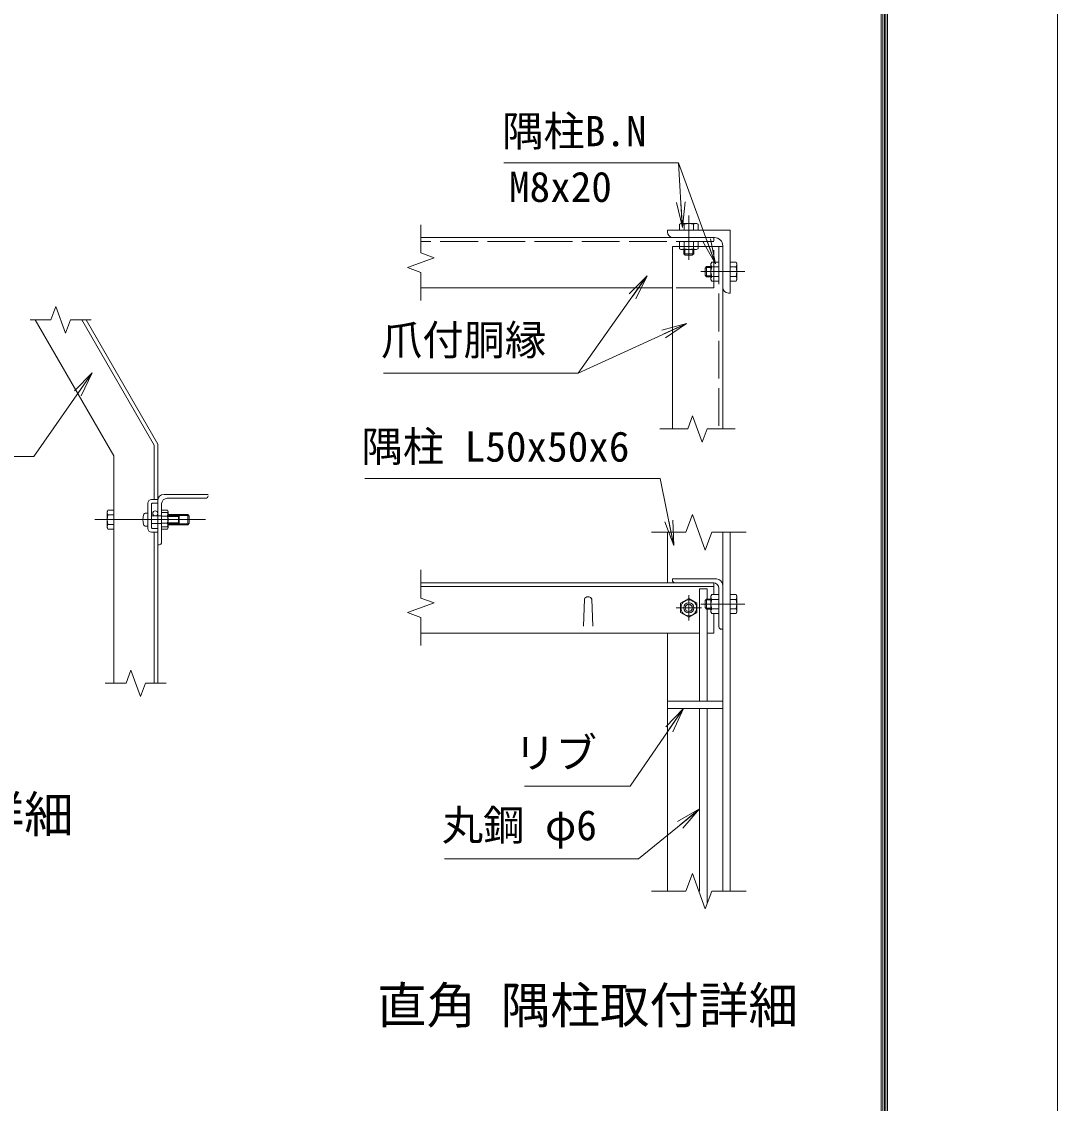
# Model space of a CAD drawing. Units: millimetres, scale not verified. Extents: x -4200 to 4200, y -2970 to 2970.
# Drawn here: x 2554 to 4200, y -467 to 1251 of the extents above; entities that cross this region are included whole.
import ezdxf
from ezdxf.enums import TextEntityAlignment as Align

# ---------------------------------------------------------------- set-up
doc = ezdxf.new("R2010")
doc.units = ezdxf.units.MM
doc.header["$LTSCALE"] = 10
doc.linetypes.add('DASHED', pattern=[7.5, 6, -1.5])
doc.linetypes.add('USER1', pattern=[50.8, 31.75, -6.35, 6.35, -6.35])
for name, color, linetype, lineweight in [('0-0_D-STR1', 1, 'Continuous', 18), ('0-1_D-BMK', 2, 'USER1', 13), ('0-2_D-STR-DIM', 7, 'Continuous', 13), ('0-3_D-STR3', 3, 'Continuous', 13), ('0-7_D-STR-TXT', 7, 'Continuous', 13), ('0-8_0', 7, 'Continuous', 18), ('0-C_D-TTL', 7, 'Continuous', 18)]:
    doc.layers.add(name, color=color, linetype=linetype, lineweight=lineweight)
doc.layers.add('0-A_D-TTL-TXT', color=7, linetype='Continuous')
doc.styles.add('ＭＳ ゴシック', font='')
doc.styles.get('ＭＳ ゴシック').set_extended_font_data('MS Gothic')

# ---------------------------------------------------------------- blocks, each defined once
blk = doc.blocks.new('_Open')
at = {"layer": '0-8_0'}
blk.add_line((-10, 1.667), (0, 0), dxfattribs=at)
blk.add_lwpolyline([(-10, -1.667), (0, 0), (-10, 0)], dxfattribs=at)

msp = doc.modelspace()

# ---------------------------------------------------------------- linework, layer by layer
at = {"layer": '0-0_D-STR1'}
for p, q in [((3580.2, 920.23), (3680.2, 920.23)), ((3580.2, 917.23), (3580.2, 920.23)), ((3680.2, 920.23), (3680.2, 820.23)), ((3654.2, 908.23), (3188.2, 908.23)), ((3588.2, 894.23), (3588.2, 604.23)), ((3655.2, 908.23), (3589.2, 908.23)), ((3668.2, 829.23), (3668.2, 895.23)), ((3588.2, 828.23), (3188.2, 828.23)), ((3680.2, 820.23), (3677.2, 820.23)), ((2700.32, 561.43), (2575.51, 777.61)), ((2649.41, 777.61), (2764.32, 578.58)), ((2656.34, 777.61), (2770.32, 580.18)), ((2764.32, 492.18), (2764.32, 578.58)), ((2770.32, 200.18), (2770.32, 580.18)), ((2700.32, 200.18), (2700.32, 561.43)), ((2850.32, 500.18), (2780.32, 500.18)), ((2770.32, 490.18), (2770.32, 420.18)), ((2776.32, 485.18), (2776.32, 424.18)), ((2846.32, 494.18), (2785.32, 494.18)), ((2764.32, 200.18), (2764.32, 440.18)), ((3580.2, 360.06), (3580.2, 440.06)), ((3668.2, 440.06), (3668.2, -129.94)), ((3680.2, 440.06), (3680.2, -129.94)), ((2772.32, 420.18), (2770.32, 420.18)), ((3658.2, 366.06), (3588.2, 366.06)), ((3588.2, 364.06), (3588.2, 366.06)), ((3654.2, 360.06), (3188.2, 360.06)), ((3654.2, 354.06), (3188.2, 354.06)), ((3653.2, 360.06), (3592.2, 360.06)), ((3654.2, 341.07), (3654.2, 360.06)), ((3662.2, 290.06), (3662.2, 351.06)), ((3668.2, 286.06), (3668.2, 356.06)), ((3448.2, 333.8), (3446.7, 290.8)), ((3460.2, 333.8), (3461.7, 290.8)), ((3654.2, 280.06), (3654.2, 311.04)), ((3631.47, 280.06), (3188.2, 280.06)), ((3580.2, -129.94), (3580.2, 280.06)), ((3654.2, 280.06), (3643.47, 280.06)), ((3666.2, 286.06), (3668.2, 286.06)), ((3580.2, 172.06), (3668.2, 172.06)), ((3580.2, 160.06), (3668.2, 160.06))]:
    msp.add_line(p, q, dxfattribs=at)
at = {"layer": '0-0_D-STR1', "linetype": 'DASHED'}
for p, q in [((3654.2, 902.23), (3188.2, 902.23)), ((3654.2, 828.23), (3654.2, 908.23)), ((3662.2, 894.23), (3662.2, 604.23)), ((3654.2, 828.23), (3588.2, 828.23))]:
    msp.add_line(p, q, dxfattribs=at)
at = {"layer": '0-0_D-STR1'}
msp.add_lwpolyline([(3588.2, 894.23), (3668.2, 894.23), (3668.2, 604.23)], dxfattribs=at)
for centre, radius, start, end in [((3589.2, 917.23), 9, 180, 270), ((3655.2, 895.23), 13, 360, 90), ((3677.2, 829.23), 9, 180, 270), ((2780.32, 490.18), 10, 90, 180), ((2785.32, 485.18), 9, 90, 180), ((2846.32, 498.18), 4, 270, 0), ((2772.32, 424.18), 4, 270, 0), ((3592.2, 364.06), 4, 180, 270), ((3658.2, 356.06), 10, 0, 90), ((3653.2, 351.06), 9, 0, 90), ((3454.2, 331.3), 6.5, 22.61986, 157.38014), ((3666.2, 290.06), 4, 180, 270)]:
    msp.add_arc(centre, radius, start, end, dxfattribs=at)
at = {"layer": '0-1_D-BMK'}
for p, q in [((3614.2, 873.23), (3614.2, 943.23)), ((3633.2, 854.23), (3703.2, 854.23)), ((2846.31, 460.18), (2670.32, 460.18)), ((3614.2, 300.06), (3614.2, 340.06)), ((3634.2, 320.06), (3594.2, 320.06)), ((3633.2, 326.06), (3703.2, 326.06)), ((3692.2, 326.06), (3656.2, 326.06))]:
    msp.add_line(p, q, dxfattribs=at)
at = {"layer": '0-2_D-STR-DIM'}
for p, q in [((3188.2, 928.49), (3188.2, 883.88)), ((3188.2, 853.09), (3188.2, 808.49)), ((2608.23, 798.75), (2600.53, 777.61)), ((2623.62, 756.46), (2608.23, 798.75)), ((2567.42, 777.61), (2600.53, 777.61)), ((2631.31, 777.61), (2623.62, 756.46)), ((2631.31, 777.61), (2664.42, 777.61)), ((3612.55, 604.23), (3620.25, 625.37)), ((3620.25, 625.37), (3635.64, 583.08)), ((3567.94, 604.23), (3612.55, 604.23)), ((3635.64, 583.08), (3643.33, 604.23)), ((3643.33, 604.23), (3687.94, 604.23)), ((3619.94, 468.25), (3609.68, 440.06)), ((3640.46, 411.87), (3619.94, 468.25)), ((3609.68, 440.06), (3555.2, 440.06)), ((3650.72, 440.06), (3640.46, 411.87)), ((3705.2, 440.06), (3650.72, 440.06)), ((3188.2, 380.32), (3188.2, 335.71)), ((3188.2, 304.93), (3188.2, 260.32)), ((2727.62, 221.33), (2719.93, 200.18)), ((2743.01, 179.04), (2727.62, 221.33)), ((2686.82, 200.18), (2719.93, 200.18)), ((2750.71, 200.18), (2743.01, 179.04)), ((2750.71, 200.18), (2783.82, 200.18)), ((3609.68, -129.94), (3555.2, -129.94)), ((3705.2, -129.94), (3650.72, -129.94))]:
    msp.add_line(p, q, dxfattribs=at)
for points in [[(3188.2, 883.88), (3209.35, 876.18), (3167.06, 860.79), (3188.2, 853.09)], [(3188.2, 335.71), (3209.35, 328.01), (3167.06, 312.62), (3188.2, 304.93)], [(3650.72, -129.94), (3640.46, -158.13), (3619.94, -101.75), (3609.68, -129.94)]]:
    msp.add_lwpolyline(points, dxfattribs=at)
at = {"layer": '0-3_D-STR3'}
for p, q in [((3601.6, 930.83), (3599.19, 929.43)), ((3599.19, 920.23), (3599.19, 929.43)), ((3626.8, 930.83), (3601.6, 930.83)), ((3606.7, 920.23), (3606.7, 929.43)), ((3621.71, 920.23), (3621.71, 929.43)), ((3626.8, 930.83), (3629.21, 929.43)), ((3629.21, 920.23), (3629.21, 929.43)), ((3629.21, 920.23), (3599.19, 920.23)), ((3599.19, 902.23), (3599.19, 890.68)), ((3599.19, 902.23), (3629.21, 902.23)), ((3606.7, 902.23), (3606.7, 890.68)), ((3621.71, 902.23), (3621.71, 890.68)), ((3629.21, 902.23), (3629.21, 890.68)), ((3599.19, 890.68), (3601.7, 889.23)), ((3601.7, 889.23), (3626.7, 889.23)), ((3606.2, 889.23), (3606.2, 882.63)), ((3607.7, 889.23), (3607.7, 881.13)), ((3619.8, 880.23), (3608.6, 880.23)), ((3622.2, 882.63), (3619.8, 880.23)), ((3620.7, 889.23), (3620.7, 881.13)), ((3622.2, 889.23), (3622.2, 882.63)), ((3629.21, 890.68), (3626.7, 889.23)), ((3642.6, 862.23), (3640.2, 859.83)), ((3640.2, 859.83), (3640.2, 848.63)), ((3649.2, 860.73), (3641.1, 860.73)), ((3642.6, 862.23), (3642.6, 846.23)), ((3649.2, 862.23), (3642.6, 862.23)), ((3649.2, 841.73), (3649.2, 866.73)), ((3662.2, 861.73), (3650.65, 861.73)), ((3662.2, 839.21), (3662.2, 869.24)), ((3680.2, 869.24), (3689.41, 869.24)), ((3680.2, 869.24), (3680.2, 839.21)), ((3680.2, 861.73), (3689.41, 861.73)), ((3690.8, 866.83), (3689.41, 869.24)), ((3690.8, 866.83), (3690.8, 841.63)), ((3642.6, 846.23), (3640.2, 848.63)), ((3649.2, 847.73), (3641.1, 847.73)), ((3649.2, 846.23), (3642.6, 846.23)), ((3662.2, 846.72), (3650.65, 846.72)), ((3680.2, 846.72), (3689.41, 846.72)), ((3680.2, 839.21), (3689.41, 839.21)), ((3690.8, 841.63), (3689.41, 839.21)), ((2754.32, 486.18), (2754.32, 446.18)), ((2760.32, 492.18), (2770.32, 492.18)), ((2760.32, 485.18), (2760.32, 447.18)), ((2761.32, 486.18), (2770.32, 486.18)), ((2770.32, 492.18), (2770.32, 486.18)), ((2689.72, 472.78), (2691.11, 475.19)), ((2689.72, 472.78), (2689.72, 447.58)), ((2700.32, 475.19), (2691.11, 475.19)), ((2700.32, 467.69), (2691.11, 467.69)), ((2700.32, 475.19), (2700.32, 445.17)), ((2751.26, 470.68), (2754.32, 470.68)), ((2754.32, 470.68), (2754.32, 449.68)), ((2760.32, 466.18), (2776.32, 466.18)), ((2776.32, 475.19), (2785.53, 475.19)), ((2776.32, 475.19), (2776.32, 445.17)), ((2776.32, 471.68), (2776.32, 448.68)), ((2776.32, 471.68), (2785.12, 471.68)), ((2785.12, 465.93), (2776.32, 465.93)), ((2786.92, 472.78), (2785.53, 475.19)), ((2786.32, 468.85), (2786.32, 451.29)), ((2786.32, 466.18), (2803.12, 466.18)), ((2786.32, 464.98), (2804.32, 464.98)), ((2786.92, 472.78), (2786.92, 466.18)), ((2786.92, 468.18), (2817.92, 468.18)), ((2786.92, 466.68), (2819.42, 466.68)), ((2803.12, 466.18), (2803.12, 454.18)), ((2804.32, 464.98), (2803.12, 466.18)), ((2804.32, 464.98), (2804.32, 455.38)), ((2817.92, 468.18), (2820.32, 465.78)), ((2817.92, 468.18), (2817.92, 452.18)), ((2820.32, 465.78), (2820.32, 454.58)), ((2689.72, 447.58), (2691.11, 445.17)), ((2700.32, 452.68), (2691.11, 452.68)), ((2751.26, 449.68), (2754.32, 449.68)), ((2760.32, 454.18), (2776.32, 454.18)), ((2785.12, 454.43), (2776.32, 454.43)), ((2776.32, 448.68), (2785.12, 448.68)), ((2786.92, 447.58), (2785.53, 445.17)), ((2786.32, 455.38), (2804.32, 455.38)), ((2786.32, 454.18), (2803.12, 454.18)), ((2786.92, 454.18), (2786.92, 447.58)), ((2786.92, 453.68), (2819.42, 453.68)), ((2786.92, 452.18), (2817.92, 452.18)), ((2804.32, 455.38), (2803.12, 454.18)), ((2817.92, 452.18), (2820.32, 454.58)), ((2700.32, 445.17), (2691.11, 445.17)), ((2760.32, 440.18), (2770.32, 440.18)), ((2761.32, 446.18), (2770.32, 446.18)), ((2770.32, 446.18), (2770.32, 440.18)), ((2776.32, 445.17), (2785.53, 445.17)), ((3631.47, 350.06), (3631.47, 172.06)), ((3643.47, 350.06), (3631.47, 350.06)), ((3643.47, 350.06), (3643.47, 334.06)), ((3642.6, 334.06), (3640.2, 331.66)), ((3640.2, 331.66), (3640.2, 320.46)), ((3649.2, 332.56), (3641.1, 332.56)), ((3649.2, 334.06), (3642.6, 334.06)), ((3650.65, 341.07), (3649.2, 338.56)), ((3649.2, 313.56), (3649.2, 338.56)), ((3662.2, 341.07), (3650.65, 341.07)), ((3662.2, 333.56), (3650.65, 333.56)), ((3662.2, 311.04), (3662.2, 341.07)), ((3680.2, 341.07), (3680.2, 311.04)), ((3680.2, 341.07), (3689.41, 341.07)), ((3680.2, 333.56), (3689.41, 333.56)), ((3690.8, 338.66), (3689.41, 341.07)), ((3690.8, 338.66), (3690.8, 313.46)), ((3649.2, 319.56), (3641.1, 319.56)), ((3649.2, 318.06), (3642.6, 318.06)), ((3643.47, 318.06), (3643.47, 172.06)), ((3650.65, 311.04), (3649.2, 313.56)), ((3662.2, 318.55), (3650.65, 318.55)), ((3662.2, 311.04), (3650.65, 311.04)), ((3680.2, 318.55), (3689.41, 318.55)), ((3680.2, 311.04), (3689.41, 311.04)), ((3690.8, 313.46), (3689.41, 311.04)), ((3631.47, 160.06), (3631.47, -129.94)), ((3643.47, 160.06), (3643.47, -149.88))]:
    msp.add_line(p, q, dxfattribs=at)
for points in [[(3622.2, 882.63), (3606.2, 882.63), (3608.6, 880.23)], [(3662.2, 869.24), (3650.65, 869.24), (3649.2, 866.73)], [(3662.2, 839.21), (3650.65, 839.21), (3649.2, 841.73)], [(3642.6, 334.06), (3642.6, 318.06), (3640.2, 320.46)]]:
    msp.add_lwpolyline(points, dxfattribs=at)
msp.add_lwpolyline([(3627.2, 327.56), (3614.2, 335.07), (3601.2, 327.56), (3601.2, 312.55), (3614.2, 305.04), (3627.2, 312.55)], close=True, dxfattribs=at)
for centre, radius in [((2766.32, 470.18), 4), ((3614.2, 320.06), 12.5), ((3614.2, 320.06), 8), ((3614.2, 320.06), 5.6)]:
    msp.add_circle(centre, radius, dxfattribs=at)
for centre, radius, start, end in [((3602.94, 923.95), 6.64, 55.61585, 124.38415), ((3614.2, 905.76), 24.84, 72.4121, 107.5879), ((3625.46, 923.95), 6.64, 55.61585, 124.38415), ((3602.94, 896.16), 6.64, 235.61585, 304.38416), ((3614.2, 914.35), 24.84, 252.4121, 287.5879), ((3625.46, 896.16), 6.64, 235.61586, 304.38414), ((3656.14, 865.48), 6.64, 145.61586, 214.38414), ((3674.33, 854.23), 24.84, 162.4121, 197.5879), ((3683.93, 865.48), 6.64, 325.61585, 34.38415), ((3665.73, 854.23), 24.84, 342.4121, 17.5879), ((3656.14, 842.97), 6.64, 145.61584, 214.38415), ((3683.93, 842.97), 6.64, 325.61585, 34.38415), ((2760.32, 486.18), 6, 90, 180), ((2761.32, 485.18), 1, 90, 180), ((2696.59, 471.44), 6.64, 145.61585, 214.38415), ((2714.79, 460.18), 24.84, 162.4121, 197.5879), ((2774.52, 460.18), 28, 163.92714, 196.07286), ((2751.26, 466.88), 3.8, 90, 163.92714), ((2782.27, 468.81), 4.04, 314.68187, 45.31813), ((2771.94, 460.18), 14.38, 336.42363, 23.57637), ((2780.04, 471.44), 6.64, 340.31873, 34.38415), ((2761.85, 460.18), 24.84, 350.11086, 9.88914), ((2696.59, 448.93), 6.64, 145.61585, 214.38415), ((2751.26, 453.48), 3.8, 196.07286, 270), ((2761.32, 447.18), 1, 180, 270), ((2782.3, 451.56), 4.02, 314.39087, 45.60913), ((2780.04, 448.93), 6.64, 325.61585, 19.51138), ((2760.32, 446.18), 6, 180, 270), ((3656.14, 337.31), 6.64, 145.61586, 214.38414), ((3674.33, 326.06), 24.84, 162.4121, 197.5879), ((3683.93, 337.31), 6.64, 325.61585, 34.38415), ((3665.73, 326.06), 24.84, 342.4121, 17.5879), ((3656.14, 314.8), 6.64, 145.61584, 214.38415), ((3683.93, 314.8), 6.64, 325.61585, 34.38415)]:
    msp.add_arc(centre, radius, start, end, dxfattribs=at)
at = {"layer": '0-7_D-STR-TXT'}
for p, q in [((3597.83, 1026.98), (3603.87, 926.56)), ((3438.2, 693.15), (3608.88, 770.92))]:
    msp.add_line(p, q, dxfattribs=at)
for points in [[(3320.51, 1026.98), (3597.83, 1026.98), (3655.76, 868.63)], [(3129.16, 693.15), (3438.2, 693.15), (3546.7, 845.82)], [(2395.77, 560.47), (2573.09, 560.47), (2665.04, 691.93)], [(3099.26, 525.32), (3568.97, 525.32), (3590.02, 420.86)], [(3353.19, 36.89), (3520.87, 36.89), (3604.8, 158.41)], [(3226.16, -78.63), (3534.19, -78.63), (3629.92, -0.63)]]:
    msp.add_lwpolyline(points, dxfattribs=at)
at = {"layer": '0-C_D-TTL', "color": 2}
msp.add_lwpolyline([(-4200, 2970), (4200, 2970), (4200, -2970), (-4200, -2970)], close=True, dxfattribs=at)
at = {"layer": '0-C_D-TTL'}
for points in [[(-3930, 2750), (3930, 2750), (3930, -2750), (-3930, -2750)], [(-3927.5, 2747.5), (3927.5, 2747.5), (3927.5, -2747.5), (-3927.5, -2747.5)], [(-3925, 2745), (3925, 2745), (3925, -2745), (-3925, -2745)], [(-3922.5, 2742.5), (3922.5, 2742.5), (3922.5, -2742.5), (-3922.5, -2742.5)], [(-3920, 2740), (3920, 2740), (3920, -2740), (-3920, -2740)]]:
    msp.add_lwpolyline(points, close=True, dxfattribs=at)

# ---------------------------------------------------------------- block references
at = {"layer": '0-7_D-STR-TXT', "xscale": 4, "yscale": 4}
for p, rotation in [((3603.99, 924.57), 273.44298), ((3656.45, 866.75), 290.09456), ((3547.86, 847.45), 54.59875), ((3610.7, 771.75), 24.49506), ((2666.19, 693.57), 55.02788), ((3590.41, 418.9), 281.3911), ((3605.94, 160.06), 55.36729), ((3631.47, 0.63), 39.17151)]:
    msp.add_blockref('_Open', p, dxfattribs=dict(at, rotation=rotation))

# ---------------------------------------------------------------- texts
at = {"layer": '0-7_D-STR-TXT', "style": 'ＭＳ ゴシック'}
for s, p in [('隅柱B.N', (3317.72, 1039.06)), ('M8x20', (3328.41, 950.58)), ('爪付胴縁', (3125.1, 707.14)), ('隅柱 L50x50x6', (3094.19, 537.91)), ('リブ', (3336.95, 51.25)), ('丸鋼 φ6', (3221.84, -63.76))]:
    msp.add_text(s, height=48.09, dxfattribs=at).set_placement(p, align=Align.BOTTOM_LEFT)
at = {"layer": '0-A_D-TTL-TXT', "style": 'ＭＳ ゴシック'}
for s, p in [('中間胴縁取付詳細', (2006.78, -54.21)), ('直角 隅柱取付詳細', (3118.85, -357.53))]:
    msp.add_text(s, height=57.7, dxfattribs=at).set_placement(p, align=Align.BOTTOM_LEFT)

doc.saveas('drawing.dxf')
